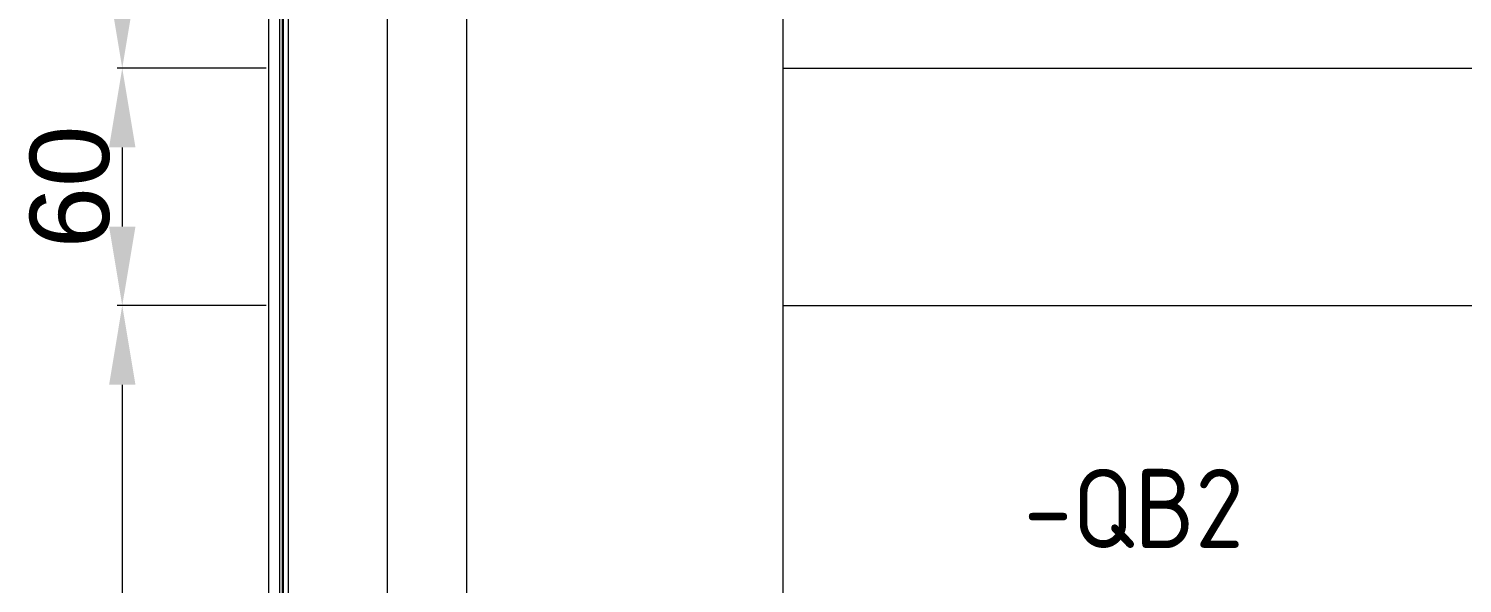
# Model space of a CAD drawing. Header units: millimetres. Extents: x 1359 to 3577, y 1336 to 3557.
# Drawn here: x 1410.4 to 1772.8, y 1906.4 to 2046.6 of the extents above; entities that cross this region are included whole.
import ezdxf
from ezdxf.enums import TextEntityAlignment as Align

# ---------------------------------------------------------------- set-up
doc = ezdxf.new("R2010")
doc.units = ezdxf.units.MM
doc.layers.add('000-PI-ORMAR', color=2, linetype='Continuous')
doc.layers.add('002-PI-Kabelska kanalica', color=150, linetype='Continuous')
doc.styles.add('PI0', font='isocpeur.ttf', dxfattribs={"width": 0.9})
doc.styles.get("Standard").update_dxf_attribs({"font": 'arial.ttf'})

msp = doc.modelspace()

# ---------------------------------------------------------------- linework, layer by layer
at = {"layer": '000-PI-ORMAR', "color": 0, "linetype": 'ByBlock', "lineweight": 0}
msp.add_line((1521.07, 3351.56), (1521.07, 1461.56), dxfattribs=at)
at = {"layer": '002-PI-Kabelska kanalica', "color": 0, "linetype": 'ByBlock', "lineweight": 0}
for p, q in [((1474.76, 3400.66), (1474.76, 1416.16)), ((1476.07, 1416.16), (1476.07, 3400.66)), ((1471.07, 3379.96), (1471.07, 1428.96)), ((1473.79, 3379.96), (1473.79, 1428.96)), ((1474.57, 1429.16), (1474.57, 3380.02)), ((1501.07, 3351.56), (1501.07, 1679.56)), ((1601.07, 3351.56), (1601.07, 1679.56)), ((1601.07, 2036.56), (1601.07, 1976.56)), ((1601.07, 2036.56), (2416.07, 2036.56)), ((1601.07, 1976.56), (2416.07, 1976.56))]:
    msp.add_line(p, q, dxfattribs=at)
at = {"layer": '002-PI-Kabelska kanalica', "color": 0, "linetype": 'ByBlock', "lineweight": 0, "ltscale": 0.25}
for p, q in [((1470.45, 2036.56), (1432.84, 2036.56)), ((1470.45, 2036.56), (1432.84, 2036.56)), ((1434.09, 2016.56), (1434.09, 1996.56)), ((1470.45, 1976.56), (1432.84, 1976.56)), ((1470.45, 1976.56), (1432.84, 1976.56)), ((1434.09, 1956.56), (1434.09, 1699.56))]:
    msp.add_line(p, q, dxfattribs=at)
at = {"layer": '002-PI-Kabelska kanalica', "color": 0, "linetype": 'ByBlock', "ltscale": 0.25}
for points in [[(1430.76, 2056.56), (1437.43, 2056.56), (1434.09, 2036.56)], [(1430.76, 2016.56), (1437.43, 2016.56), (1434.09, 2036.56)], [(1430.76, 1996.56), (1437.43, 1996.56), (1434.09, 1976.56)], [(1430.76, 1956.56), (1437.43, 1956.56), (1434.09, 1976.56)]]:
    msp.add_solid(points, dxfattribs=at)

# ---------------------------------------------------------------- texts
at = {"layer": '002-PI-Kabelska kanalica', "color": 0, "linetype": 'ByBlock', "lineweight": 0, "style": 'PI0', "width": 0.9}
msp.add_text('-QB2', height=20, dxfattribs=at).set_placement((1689.73, 1925.32), align=Align.MIDDLE)
at = {"layer": '002-PI-Kabelska kanalica', "color": 0, "linetype": 'ByBlock', "lineweight": 0, "ltscale": 0.25, "insert": (1420.88, 2006.56), "char_height": 20, "attachment_point": 5, "rotation": 90}
msp.add_mtext('60', dxfattribs=at)

doc.saveas('drawing.dxf')
